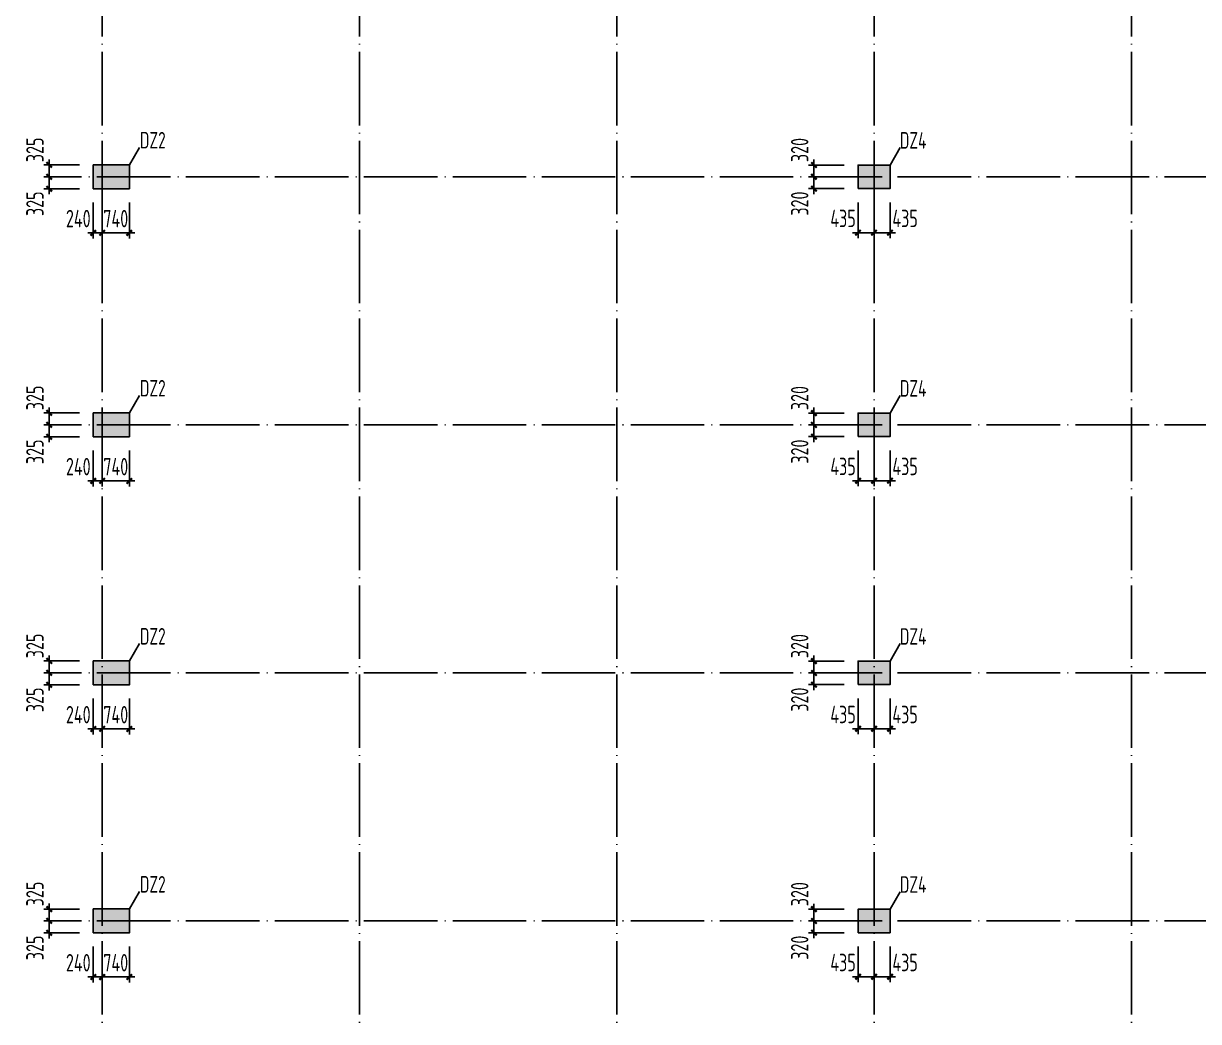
# Model space of a CAD drawing. Extents: x 2072855 to 2883818, y 17306032 to 17674225.
# Drawn here: x 2265870 to 2297835, y 17536817 to 17563977 of the extents above; entities that cross this region are included whole.
import ezdxf
from ezdxf.enums import TextEntityAlignment as Align

# ---------------------------------------------------------------- set-up
doc = ezdxf.new("R2010")
doc.units = 0
doc.header["$LTSCALE"] = 1000
doc.header["$MEASUREMENT"] = 0
doc.linetypes.add('DOTE', pattern=[2.42, 2, -0.2, 0.02, -0.2])
doc.layers.get('Defpoints').update_dxf_attribs({"color": 250})
for name, color, linetype in [('COLU', 253, 'Continuous'), ('COLU_DIM', 3, 'Continuous'), ('COLU_HATCH', 251, 'Continuous'), ('DOTE', 1, 'DOTE'), ('STAIR', 4, 'Continuous')]:
    doc.layers.add(name, color=color, linetype=linetype)
doc.styles.add('TSSD_Dimension', font='Tssdeng.shx', dxfattribs={"width": 0.7, "bigfont": 'hztxt.shx'})
doc.styles.add('TSSD_REIN', font='tssdeng.shx', dxfattribs={"width": 0.7, "bigfont": 'tssdchn.shx'})
doc.dimstyles.new('TSSD_150_150', dxfattribs={"dimtxt": 475, "dimasz": 150, "dimexe": 150, "dimexo": 375, "dimgap": 150, "dimtad": 1, "dimdec": 0, "dimzin": 0, "dimdsep": 46, "dimtxsty": 'TSSD_Dimension', "dimblk": 'ARCHTICK', "dimcen": 0, "dimdle": 150, "dimclrt": 7, "dimadec": 0, "dimazin": 0, "dimtfac": 1, "dimtdec": 0, "dimtix": 1, "dimtmove": 2, "dimatfit": 3, "dimfxl": 0, "dimtolj": 1, "dimtzin": 0, "dimarcsym": 0})

# ---------------------------------------------------------------- blocks, each defined once
blk = doc.blocks.new('_ArchTick')
at = {"color": 0, "linetype": 'ByBlock', "const_width": 0.4}
blk.add_lwpolyline([(-0.5, -0.5), (0.5, 0.5)], dxfattribs=at)
blk = doc.blocks.new('*D345')
at = {"layer": 'COLU_DIM', "color": 0, "lineweight": -2}
for p, q in [((2268009, 17559104), (2268009, 17558129)), ((2268749, 17559104), (2268749, 17558129)), ((2268009, 17558279), (2267859, 17558279)), ((2268749, 17558279), (2268009, 17558279)), ((2268749, 17558279), (2268899, 17558279))]:
    blk.add_line(p, q, dxfattribs=at)
at = {"layer": 'Defpoints', "color": 0}
for p in [(2268009, 17559479), (2268749, 17559479), (2268009, 17558279)]:
    blk.add_point(p, dxfattribs=at)
at = {"layer": 'COLU_DIM', "color": 0, "lineweight": -2, "xscale": 150, "yscale": 150, "zscale": 150}
blk.add_blockref('_ArchTick', (2268009, 17558279), dxfattribs=at)
at = {"layer": 'COLU_DIM', "color": 0, "lineweight": -2, "xscale": 150, "yscale": 150, "zscale": 150, "rotation": 180}
blk.add_blockref('_ArchTick', (2268749, 17558279), dxfattribs=at)
at = {"layer": 'COLU_DIM', "color": 7, "insert": (2268379, 17558667), "char_height": 475, "attachment_point": 5, "style": 'TSSD_Dimension'}
blk.add_mtext('\\A1;740', dxfattribs=at)
blk = doc.blocks.new('*D346')
at = {"layer": 'COLU_DIM', "color": 0, "lineweight": -2}
for p, q in [((2267769, 17559104), (2267769, 17558129)), ((2268009, 17559104), (2268009, 17558129)), ((2267769, 17558279), (2267619, 17558279)), ((2268009, 17558279), (2267769, 17558279)), ((2268009, 17558279), (2268159, 17558279))]:
    blk.add_line(p, q, dxfattribs=at)
at = {"layer": 'Defpoints', "color": 0}
for p in [(2267769, 17559479), (2268009, 17559479), (2267769, 17558279)]:
    blk.add_point(p, dxfattribs=at)
at = {"layer": 'COLU_DIM', "color": 0, "lineweight": -2, "xscale": 150, "yscale": 150, "zscale": 150}
blk.add_blockref('_ArchTick', (2267769, 17558279), dxfattribs=at)
at = {"layer": 'COLU_DIM', "color": 0, "lineweight": -2, "xscale": 150, "yscale": 150, "zscale": 150, "rotation": 180}
blk.add_blockref('_ArchTick', (2268009, 17558279), dxfattribs=at)
at = {"layer": 'COLU_DIM', "color": 7, "insert": (2267360, 17558667), "char_height": 475, "attachment_point": 5, "style": 'TSSD_Dimension'}
blk.add_mtext('\\A1;240', dxfattribs=at)
blk = doc.blocks.new('*D347')
at = {"layer": 'COLU_DIM', "color": 0, "lineweight": -2}
for p, q in [((2266569, 17559329), (2266569, 17559954)), ((2267394, 17559804), (2266419, 17559804)), ((2267394, 17559479), (2266419, 17559479))]:
    blk.add_line(p, q, dxfattribs=at)
at = {"layer": 'Defpoints', "color": 0}
for p in [(2266569, 17559804), (2267769, 17559804), (2267769, 17559479)]:
    blk.add_point(p, dxfattribs=at)
at = {"layer": 'COLU_DIM', "color": 0, "lineweight": -2, "xscale": 150, "yscale": 150, "zscale": 150}
for p, rotation in [((2266569, 17559804), 90), ((2266569, 17559479), 270)]:
    blk.add_blockref('_ArchTick', p, dxfattribs=dict(at, rotation=rotation))
at = {"layer": 'COLU_DIM', "color": 7, "insert": (2266181, 17559071), "char_height": 475, "attachment_point": 5, "rotation": 90, "style": 'TSSD_Dimension'}
blk.add_mtext('\\A1;325', dxfattribs=at)
blk = doc.blocks.new('*D348')
at = {"layer": 'COLU_DIM', "color": 0, "lineweight": -2}
for p, q in [((2266569, 17559654), (2266569, 17560279)), ((2267394, 17560129), (2266419, 17560129)), ((2267394, 17559804), (2266419, 17559804))]:
    blk.add_line(p, q, dxfattribs=at)
at = {"layer": 'Defpoints', "color": 0}
for p in [(2266569, 17560129), (2267769, 17560129), (2267769, 17559804)]:
    blk.add_point(p, dxfattribs=at)
at = {"layer": 'COLU_DIM', "color": 0, "lineweight": -2, "xscale": 150, "yscale": 150, "zscale": 150}
for p, rotation in [((2266569, 17560129), 90), ((2266569, 17559804), 270)]:
    blk.add_blockref('_ArchTick', p, dxfattribs=dict(at, rotation=rotation))
at = {"layer": 'COLU_DIM', "color": 7, "insert": (2266181, 17560538), "char_height": 475, "attachment_point": 5, "rotation": 90, "style": 'TSSD_Dimension'}
blk.add_mtext('\\A1;325', dxfattribs=at)
blk = doc.blocks.new('*D349')
at = {"layer": 'COLU_DIM', "color": 0, "lineweight": -2}
for p, q in [((2289009, 17559109), (2289009, 17558134)), ((2289444, 17559109), (2289444, 17558134)), ((2289594, 17558284), (2288859, 17558284))]:
    blk.add_line(p, q, dxfattribs=at)
at = {"layer": 'Defpoints', "color": 0}
for p in [(2289009, 17559484), (2289444, 17559484), (2289009, 17558284)]:
    blk.add_point(p, dxfattribs=at)
at = {"layer": 'COLU_DIM', "color": 0, "lineweight": -2, "xscale": 150, "yscale": 150, "zscale": 150, "rotation": 180}
blk.add_blockref('_ArchTick', (2289009, 17558284), dxfattribs=at)
at = {"layer": 'COLU_DIM', "color": 0, "lineweight": -2, "xscale": 150, "yscale": 150, "zscale": 150}
blk.add_blockref('_ArchTick', (2289444, 17558284), dxfattribs=at)
at = {"layer": 'COLU_DIM', "color": 7, "insert": (2289853, 17558672), "char_height": 475, "attachment_point": 5, "style": 'TSSD_Dimension'}
blk.add_mtext('\\A1;435', dxfattribs=at)
blk = doc.blocks.new('*D350')
at = {"layer": 'COLU_DIM', "color": 0, "lineweight": -2}
for p, q in [((2288574, 17559109), (2288574, 17558134)), ((2289009, 17559109), (2289009, 17558134)), ((2289159, 17558284), (2288424, 17558284))]:
    blk.add_line(p, q, dxfattribs=at)
at = {"layer": 'Defpoints', "color": 0}
for p in [(2288574, 17559484), (2289009, 17559484), (2288574, 17558284)]:
    blk.add_point(p, dxfattribs=at)
at = {"layer": 'COLU_DIM', "color": 0, "lineweight": -2, "xscale": 150, "yscale": 150, "zscale": 150, "rotation": 180}
blk.add_blockref('_ArchTick', (2288574, 17558284), dxfattribs=at)
at = {"layer": 'COLU_DIM', "color": 0, "lineweight": -2, "xscale": 150, "yscale": 150, "zscale": 150}
blk.add_blockref('_ArchTick', (2289009, 17558284), dxfattribs=at)
at = {"layer": 'COLU_DIM', "color": 7, "insert": (2288165, 17558672), "char_height": 475, "attachment_point": 5, "style": 'TSSD_Dimension'}
blk.add_mtext('\\A1;435', dxfattribs=at)
blk = doc.blocks.new('*D351')
at = {"layer": 'COLU_DIM', "color": 0, "lineweight": -2}
for p, q in [((2287374, 17559334), (2287374, 17559954)), ((2288199, 17559804), (2287224, 17559804)), ((2288199, 17559484), (2287224, 17559484))]:
    blk.add_line(p, q, dxfattribs=at)
at = {"layer": 'Defpoints', "color": 0}
for p in [(2287374, 17559804), (2288574, 17559804), (2288574, 17559484)]:
    blk.add_point(p, dxfattribs=at)
at = {"layer": 'COLU_DIM', "color": 0, "lineweight": -2, "xscale": 150, "yscale": 150, "zscale": 150}
for p, rotation in [((2287374, 17559804), 90), ((2287374, 17559484), 270)]:
    blk.add_blockref('_ArchTick', p, dxfattribs=dict(at, rotation=rotation))
at = {"layer": 'COLU_DIM', "color": 7, "insert": (2286986, 17559076), "char_height": 475, "attachment_point": 5, "rotation": 90, "style": 'TSSD_Dimension'}
blk.add_mtext('\\A1;320', dxfattribs=at)
blk = doc.blocks.new('*D352')
at = {"layer": 'COLU_DIM', "color": 0, "lineweight": -2}
for p, q in [((2287374, 17559654), (2287374, 17560274)), ((2288199, 17560124), (2287224, 17560124)), ((2288199, 17559804), (2287224, 17559804))]:
    blk.add_line(p, q, dxfattribs=at)
at = {"layer": 'Defpoints', "color": 0}
for p in [(2287374, 17560124), (2288574, 17560124), (2288574, 17559804)]:
    blk.add_point(p, dxfattribs=at)
at = {"layer": 'COLU_DIM', "color": 0, "lineweight": -2, "xscale": 150, "yscale": 150, "zscale": 150}
for p, rotation in [((2287374, 17560124), 90), ((2287374, 17559804), 270)]:
    blk.add_blockref('_ArchTick', p, dxfattribs=dict(at, rotation=rotation))
at = {"layer": 'COLU_DIM', "color": 7, "insert": (2286986, 17560533), "char_height": 475, "attachment_point": 5, "rotation": 90, "style": 'TSSD_Dimension'}
blk.add_mtext('\\A1;320', dxfattribs=at)
blk = doc.blocks.new('*D357')
at = {"layer": 'COLU_DIM', "color": 0, "lineweight": -2}
for p, q in [((2268009, 17552354), (2268009, 17551379)), ((2268749, 17552354), (2268749, 17551379)), ((2268009, 17551529), (2267859, 17551529)), ((2268749, 17551529), (2268009, 17551529)), ((2268749, 17551529), (2268899, 17551529))]:
    blk.add_line(p, q, dxfattribs=at)
at = {"layer": 'Defpoints', "color": 0}
for p in [(2268009, 17552729), (2268749, 17552729), (2268009, 17551529)]:
    blk.add_point(p, dxfattribs=at)
at = {"layer": 'COLU_DIM', "color": 0, "lineweight": -2, "xscale": 150, "yscale": 150, "zscale": 150}
blk.add_blockref('_ArchTick', (2268009, 17551529), dxfattribs=at)
at = {"layer": 'COLU_DIM', "color": 0, "lineweight": -2, "xscale": 150, "yscale": 150, "zscale": 150, "rotation": 180}
blk.add_blockref('_ArchTick', (2268749, 17551529), dxfattribs=at)
at = {"layer": 'COLU_DIM', "color": 7, "insert": (2268379, 17551917), "char_height": 475, "attachment_point": 5, "style": 'TSSD_Dimension'}
blk.add_mtext('\\A1;740', dxfattribs=at)
blk = doc.blocks.new('*D358')
at = {"layer": 'COLU_DIM', "color": 0, "lineweight": -2}
for p, q in [((2267769, 17552354), (2267769, 17551379)), ((2268009, 17552354), (2268009, 17551379)), ((2267769, 17551529), (2267619, 17551529)), ((2268009, 17551529), (2267769, 17551529)), ((2268009, 17551529), (2268159, 17551529))]:
    blk.add_line(p, q, dxfattribs=at)
at = {"layer": 'Defpoints', "color": 0}
for p in [(2267769, 17552729), (2268009, 17552729), (2267769, 17551529)]:
    blk.add_point(p, dxfattribs=at)
at = {"layer": 'COLU_DIM', "color": 0, "lineweight": -2, "xscale": 150, "yscale": 150, "zscale": 150}
blk.add_blockref('_ArchTick', (2267769, 17551529), dxfattribs=at)
at = {"layer": 'COLU_DIM', "color": 0, "lineweight": -2, "xscale": 150, "yscale": 150, "zscale": 150, "rotation": 180}
blk.add_blockref('_ArchTick', (2268009, 17551529), dxfattribs=at)
at = {"layer": 'COLU_DIM', "color": 7, "insert": (2267360, 17551917), "char_height": 475, "attachment_point": 5, "style": 'TSSD_Dimension'}
blk.add_mtext('\\A1;240', dxfattribs=at)
blk = doc.blocks.new('*D359')
at = {"layer": 'COLU_DIM', "color": 0, "lineweight": -2}
for p, q in [((2266569, 17552579), (2266569, 17553204)), ((2267394, 17553054), (2266419, 17553054)), ((2267394, 17552729), (2266419, 17552729))]:
    blk.add_line(p, q, dxfattribs=at)
at = {"layer": 'Defpoints', "color": 0}
for p in [(2266569, 17553054), (2267769, 17553054), (2267769, 17552729)]:
    blk.add_point(p, dxfattribs=at)
at = {"layer": 'COLU_DIM', "color": 0, "lineweight": -2, "xscale": 150, "yscale": 150, "zscale": 150}
for p, rotation in [((2266569, 17553054), 90), ((2266569, 17552729), 270)]:
    blk.add_blockref('_ArchTick', p, dxfattribs=dict(at, rotation=rotation))
at = {"layer": 'COLU_DIM', "color": 7, "insert": (2266181, 17552321), "char_height": 475, "attachment_point": 5, "rotation": 90, "style": 'TSSD_Dimension'}
blk.add_mtext('\\A1;325', dxfattribs=at)
blk = doc.blocks.new('*D360')
at = {"layer": 'COLU_DIM', "color": 0, "lineweight": -2}
for p, q in [((2266569, 17552904), (2266569, 17553529)), ((2267394, 17553379), (2266419, 17553379)), ((2267394, 17553054), (2266419, 17553054))]:
    blk.add_line(p, q, dxfattribs=at)
at = {"layer": 'Defpoints', "color": 0}
for p in [(2266569, 17553379), (2267769, 17553379), (2267769, 17553054)]:
    blk.add_point(p, dxfattribs=at)
at = {"layer": 'COLU_DIM', "color": 0, "lineweight": -2, "xscale": 150, "yscale": 150, "zscale": 150}
for p, rotation in [((2266569, 17553379), 90), ((2266569, 17553054), 270)]:
    blk.add_blockref('_ArchTick', p, dxfattribs=dict(at, rotation=rotation))
at = {"layer": 'COLU_DIM', "color": 7, "insert": (2266181, 17553788), "char_height": 475, "attachment_point": 5, "rotation": 90, "style": 'TSSD_Dimension'}
blk.add_mtext('\\A1;325', dxfattribs=at)
blk = doc.blocks.new('*D361')
at = {"layer": 'COLU_DIM', "color": 0, "lineweight": -2}
for p, q in [((2289009, 17552359), (2289009, 17551384)), ((2289444, 17552359), (2289444, 17551384)), ((2289594, 17551534), (2288859, 17551534))]:
    blk.add_line(p, q, dxfattribs=at)
at = {"layer": 'Defpoints', "color": 0}
for p in [(2289009, 17552734), (2289444, 17552734), (2289009, 17551534)]:
    blk.add_point(p, dxfattribs=at)
at = {"layer": 'COLU_DIM', "color": 0, "lineweight": -2, "xscale": 150, "yscale": 150, "zscale": 150, "rotation": 180}
blk.add_blockref('_ArchTick', (2289009, 17551534), dxfattribs=at)
at = {"layer": 'COLU_DIM', "color": 0, "lineweight": -2, "xscale": 150, "yscale": 150, "zscale": 150}
blk.add_blockref('_ArchTick', (2289444, 17551534), dxfattribs=at)
at = {"layer": 'COLU_DIM', "color": 7, "insert": (2289853, 17551922), "char_height": 475, "attachment_point": 5, "style": 'TSSD_Dimension'}
blk.add_mtext('\\A1;435', dxfattribs=at)
blk = doc.blocks.new('*D362')
at = {"layer": 'COLU_DIM', "color": 0, "lineweight": -2}
for p, q in [((2288574, 17552359), (2288574, 17551384)), ((2289009, 17552359), (2289009, 17551384)), ((2289159, 17551534), (2288424, 17551534))]:
    blk.add_line(p, q, dxfattribs=at)
at = {"layer": 'Defpoints', "color": 0}
for p in [(2288574, 17552734), (2289009, 17552734), (2288574, 17551534)]:
    blk.add_point(p, dxfattribs=at)
at = {"layer": 'COLU_DIM', "color": 0, "lineweight": -2, "xscale": 150, "yscale": 150, "zscale": 150, "rotation": 180}
blk.add_blockref('_ArchTick', (2288574, 17551534), dxfattribs=at)
at = {"layer": 'COLU_DIM', "color": 0, "lineweight": -2, "xscale": 150, "yscale": 150, "zscale": 150}
blk.add_blockref('_ArchTick', (2289009, 17551534), dxfattribs=at)
at = {"layer": 'COLU_DIM', "color": 7, "insert": (2288165, 17551922), "char_height": 475, "attachment_point": 5, "style": 'TSSD_Dimension'}
blk.add_mtext('\\A1;435', dxfattribs=at)
blk = doc.blocks.new('*D363')
at = {"layer": 'COLU_DIM', "color": 0, "lineweight": -2}
for p, q in [((2287374, 17552584), (2287374, 17553204)), ((2288199, 17553054), (2287224, 17553054)), ((2288199, 17552734), (2287224, 17552734))]:
    blk.add_line(p, q, dxfattribs=at)
at = {"layer": 'Defpoints', "color": 0}
for p in [(2287374, 17553054), (2288574, 17553054), (2288574, 17552734)]:
    blk.add_point(p, dxfattribs=at)
at = {"layer": 'COLU_DIM', "color": 0, "lineweight": -2, "xscale": 150, "yscale": 150, "zscale": 150}
for p, rotation in [((2287374, 17553054), 90), ((2287374, 17552734), 270)]:
    blk.add_blockref('_ArchTick', p, dxfattribs=dict(at, rotation=rotation))
at = {"layer": 'COLU_DIM', "color": 7, "insert": (2286986, 17552326), "char_height": 475, "attachment_point": 5, "rotation": 90, "style": 'TSSD_Dimension'}
blk.add_mtext('\\A1;320', dxfattribs=at)
blk = doc.blocks.new('*D364')
at = {"layer": 'COLU_DIM', "color": 0, "lineweight": -2}
for p, q in [((2287374, 17552904), (2287374, 17553524)), ((2288199, 17553374), (2287224, 17553374)), ((2288199, 17553054), (2287224, 17553054))]:
    blk.add_line(p, q, dxfattribs=at)
at = {"layer": 'Defpoints', "color": 0}
for p in [(2287374, 17553374), (2288574, 17553374), (2288574, 17553054)]:
    blk.add_point(p, dxfattribs=at)
at = {"layer": 'COLU_DIM', "color": 0, "lineweight": -2, "xscale": 150, "yscale": 150, "zscale": 150}
for p, rotation in [((2287374, 17553374), 90), ((2287374, 17553054), 270)]:
    blk.add_blockref('_ArchTick', p, dxfattribs=dict(at, rotation=rotation))
at = {"layer": 'COLU_DIM', "color": 7, "insert": (2286986, 17553783), "char_height": 475, "attachment_point": 5, "rotation": 90, "style": 'TSSD_Dimension'}
blk.add_mtext('\\A1;320', dxfattribs=at)
blk = doc.blocks.new('*D369')
at = {"layer": 'COLU_DIM', "color": 0, "lineweight": -2}
for p, q in [((2268009, 17545604), (2268009, 17544629)), ((2268749, 17545604), (2268749, 17544629)), ((2268009, 17544779), (2267859, 17544779)), ((2268749, 17544779), (2268009, 17544779)), ((2268749, 17544779), (2268899, 17544779))]:
    blk.add_line(p, q, dxfattribs=at)
at = {"layer": 'Defpoints', "color": 0}
for p in [(2268009, 17545979), (2268749, 17545979), (2268009, 17544779)]:
    blk.add_point(p, dxfattribs=at)
at = {"layer": 'COLU_DIM', "color": 0, "lineweight": -2, "xscale": 150, "yscale": 150, "zscale": 150}
blk.add_blockref('_ArchTick', (2268009, 17544779), dxfattribs=at)
at = {"layer": 'COLU_DIM', "color": 0, "lineweight": -2, "xscale": 150, "yscale": 150, "zscale": 150, "rotation": 180}
blk.add_blockref('_ArchTick', (2268749, 17544779), dxfattribs=at)
at = {"layer": 'COLU_DIM', "color": 7, "insert": (2268379, 17545167), "char_height": 475, "attachment_point": 5, "style": 'TSSD_Dimension'}
blk.add_mtext('\\A1;740', dxfattribs=at)
blk = doc.blocks.new('*D370')
at = {"layer": 'COLU_DIM', "color": 0, "lineweight": -2}
for p, q in [((2267769, 17545604), (2267769, 17544629)), ((2268009, 17545604), (2268009, 17544629)), ((2267769, 17544779), (2267619, 17544779)), ((2268009, 17544779), (2267769, 17544779)), ((2268009, 17544779), (2268159, 17544779))]:
    blk.add_line(p, q, dxfattribs=at)
at = {"layer": 'Defpoints', "color": 0}
for p in [(2267769, 17545979), (2268009, 17545979), (2267769, 17544779)]:
    blk.add_point(p, dxfattribs=at)
at = {"layer": 'COLU_DIM', "color": 0, "lineweight": -2, "xscale": 150, "yscale": 150, "zscale": 150}
blk.add_blockref('_ArchTick', (2267769, 17544779), dxfattribs=at)
at = {"layer": 'COLU_DIM', "color": 0, "lineweight": -2, "xscale": 150, "yscale": 150, "zscale": 150, "rotation": 180}
blk.add_blockref('_ArchTick', (2268009, 17544779), dxfattribs=at)
at = {"layer": 'COLU_DIM', "color": 7, "insert": (2267360, 17545167), "char_height": 475, "attachment_point": 5, "style": 'TSSD_Dimension'}
blk.add_mtext('\\A1;240', dxfattribs=at)
blk = doc.blocks.new('*D371')
at = {"layer": 'COLU_DIM', "color": 0, "lineweight": -2}
for p, q in [((2266569, 17545829), (2266569, 17546454)), ((2267394, 17546304), (2266419, 17546304)), ((2267394, 17545979), (2266419, 17545979))]:
    blk.add_line(p, q, dxfattribs=at)
at = {"layer": 'Defpoints', "color": 0}
for p in [(2266569, 17546304), (2267769, 17546304), (2267769, 17545979)]:
    blk.add_point(p, dxfattribs=at)
at = {"layer": 'COLU_DIM', "color": 0, "lineweight": -2, "xscale": 150, "yscale": 150, "zscale": 150}
for p, rotation in [((2266569, 17546304), 90), ((2266569, 17545979), 270)]:
    blk.add_blockref('_ArchTick', p, dxfattribs=dict(at, rotation=rotation))
at = {"layer": 'COLU_DIM', "color": 7, "insert": (2266181, 17545571), "char_height": 475, "attachment_point": 5, "rotation": 90, "style": 'TSSD_Dimension'}
blk.add_mtext('\\A1;325', dxfattribs=at)
blk = doc.blocks.new('*D372')
at = {"layer": 'COLU_DIM', "color": 0, "lineweight": -2}
for p, q in [((2266569, 17546154), (2266569, 17546779)), ((2267394, 17546629), (2266419, 17546629)), ((2267394, 17546304), (2266419, 17546304))]:
    blk.add_line(p, q, dxfattribs=at)
at = {"layer": 'Defpoints', "color": 0}
for p in [(2266569, 17546629), (2267769, 17546629), (2267769, 17546304)]:
    blk.add_point(p, dxfattribs=at)
at = {"layer": 'COLU_DIM', "color": 0, "lineweight": -2, "xscale": 150, "yscale": 150, "zscale": 150}
for p, rotation in [((2266569, 17546629), 90), ((2266569, 17546304), 270)]:
    blk.add_blockref('_ArchTick', p, dxfattribs=dict(at, rotation=rotation))
at = {"layer": 'COLU_DIM', "color": 7, "insert": (2266181, 17547038), "char_height": 475, "attachment_point": 5, "rotation": 90, "style": 'TSSD_Dimension'}
blk.add_mtext('\\A1;325', dxfattribs=at)
blk = doc.blocks.new('*D373')
at = {"layer": 'COLU_DIM', "color": 0, "lineweight": -2}
for p, q in [((2289009, 17545609), (2289009, 17544634)), ((2289444, 17545609), (2289444, 17544634)), ((2289594, 17544784), (2288859, 17544784))]:
    blk.add_line(p, q, dxfattribs=at)
at = {"layer": 'Defpoints', "color": 0}
for p in [(2289009, 17545984), (2289444, 17545984), (2289009, 17544784)]:
    blk.add_point(p, dxfattribs=at)
at = {"layer": 'COLU_DIM', "color": 0, "lineweight": -2, "xscale": 150, "yscale": 150, "zscale": 150, "rotation": 180}
blk.add_blockref('_ArchTick', (2289009, 17544784), dxfattribs=at)
at = {"layer": 'COLU_DIM', "color": 0, "lineweight": -2, "xscale": 150, "yscale": 150, "zscale": 150}
blk.add_blockref('_ArchTick', (2289444, 17544784), dxfattribs=at)
at = {"layer": 'COLU_DIM', "color": 7, "insert": (2289853, 17545172), "char_height": 475, "attachment_point": 5, "style": 'TSSD_Dimension'}
blk.add_mtext('\\A1;435', dxfattribs=at)
blk = doc.blocks.new('*D374')
at = {"layer": 'COLU_DIM', "color": 0, "lineweight": -2}
for p, q in [((2288574, 17545609), (2288574, 17544634)), ((2289009, 17545609), (2289009, 17544634)), ((2289159, 17544784), (2288424, 17544784))]:
    blk.add_line(p, q, dxfattribs=at)
at = {"layer": 'Defpoints', "color": 0}
for p in [(2288574, 17545984), (2289009, 17545984), (2288574, 17544784)]:
    blk.add_point(p, dxfattribs=at)
at = {"layer": 'COLU_DIM', "color": 0, "lineweight": -2, "xscale": 150, "yscale": 150, "zscale": 150, "rotation": 180}
blk.add_blockref('_ArchTick', (2288574, 17544784), dxfattribs=at)
at = {"layer": 'COLU_DIM', "color": 0, "lineweight": -2, "xscale": 150, "yscale": 150, "zscale": 150}
blk.add_blockref('_ArchTick', (2289009, 17544784), dxfattribs=at)
at = {"layer": 'COLU_DIM', "color": 7, "insert": (2288165, 17545172), "char_height": 475, "attachment_point": 5, "style": 'TSSD_Dimension'}
blk.add_mtext('\\A1;435', dxfattribs=at)
blk = doc.blocks.new('*D375')
at = {"layer": 'COLU_DIM', "color": 0, "lineweight": -2}
for p, q in [((2287374, 17545834), (2287374, 17546454)), ((2288199, 17546304), (2287224, 17546304)), ((2288199, 17545984), (2287224, 17545984))]:
    blk.add_line(p, q, dxfattribs=at)
at = {"layer": 'Defpoints', "color": 0}
for p in [(2287374, 17546304), (2288574, 17546304), (2288574, 17545984)]:
    blk.add_point(p, dxfattribs=at)
at = {"layer": 'COLU_DIM', "color": 0, "lineweight": -2, "xscale": 150, "yscale": 150, "zscale": 150}
for p, rotation in [((2287374, 17546304), 90), ((2287374, 17545984), 270)]:
    blk.add_blockref('_ArchTick', p, dxfattribs=dict(at, rotation=rotation))
at = {"layer": 'COLU_DIM', "color": 7, "insert": (2286986, 17545576), "char_height": 475, "attachment_point": 5, "rotation": 90, "style": 'TSSD_Dimension'}
blk.add_mtext('\\A1;320', dxfattribs=at)
blk = doc.blocks.new('*D376')
at = {"layer": 'COLU_DIM', "color": 0, "lineweight": -2}
for p, q in [((2287374, 17546154), (2287374, 17546774)), ((2288199, 17546624), (2287224, 17546624)), ((2288199, 17546304), (2287224, 17546304))]:
    blk.add_line(p, q, dxfattribs=at)
at = {"layer": 'Defpoints', "color": 0}
for p in [(2287374, 17546624), (2288574, 17546624), (2288574, 17546304)]:
    blk.add_point(p, dxfattribs=at)
at = {"layer": 'COLU_DIM', "color": 0, "lineweight": -2, "xscale": 150, "yscale": 150, "zscale": 150}
for p, rotation in [((2287374, 17546624), 90), ((2287374, 17546304), 270)]:
    blk.add_blockref('_ArchTick', p, dxfattribs=dict(at, rotation=rotation))
at = {"layer": 'COLU_DIM', "color": 7, "insert": (2286986, 17547033), "char_height": 475, "attachment_point": 5, "rotation": 90, "style": 'TSSD_Dimension'}
blk.add_mtext('\\A1;320', dxfattribs=at)
blk = doc.blocks.new('*D381')
at = {"layer": 'COLU_DIM', "color": 0, "lineweight": -2}
for p, q in [((2268009, 17538854), (2268009, 17537879)), ((2268749, 17538854), (2268749, 17537879)), ((2268009, 17538029), (2267859, 17538029)), ((2268749, 17538029), (2268009, 17538029)), ((2268749, 17538029), (2268899, 17538029))]:
    blk.add_line(p, q, dxfattribs=at)
at = {"layer": 'Defpoints', "color": 0}
for p in [(2268009, 17539229), (2268749, 17539229), (2268009, 17538029)]:
    blk.add_point(p, dxfattribs=at)
at = {"layer": 'COLU_DIM', "color": 0, "lineweight": -2, "xscale": 150, "yscale": 150, "zscale": 150}
blk.add_blockref('_ArchTick', (2268009, 17538029), dxfattribs=at)
at = {"layer": 'COLU_DIM', "color": 0, "lineweight": -2, "xscale": 150, "yscale": 150, "zscale": 150, "rotation": 180}
blk.add_blockref('_ArchTick', (2268749, 17538029), dxfattribs=at)
at = {"layer": 'COLU_DIM', "color": 7, "insert": (2268379, 17538417), "char_height": 475, "attachment_point": 5, "style": 'TSSD_Dimension'}
blk.add_mtext('\\A1;740', dxfattribs=at)
blk = doc.blocks.new('*D382')
at = {"layer": 'COLU_DIM', "color": 0, "lineweight": -2}
for p, q in [((2267769, 17538854), (2267769, 17537879)), ((2268009, 17538854), (2268009, 17537879)), ((2267769, 17538029), (2267619, 17538029)), ((2268009, 17538029), (2267769, 17538029)), ((2268009, 17538029), (2268159, 17538029))]:
    blk.add_line(p, q, dxfattribs=at)
at = {"layer": 'Defpoints', "color": 0}
for p in [(2267769, 17539229), (2268009, 17539229), (2267769, 17538029)]:
    blk.add_point(p, dxfattribs=at)
at = {"layer": 'COLU_DIM', "color": 0, "lineweight": -2, "xscale": 150, "yscale": 150, "zscale": 150}
blk.add_blockref('_ArchTick', (2267769, 17538029), dxfattribs=at)
at = {"layer": 'COLU_DIM', "color": 0, "lineweight": -2, "xscale": 150, "yscale": 150, "zscale": 150, "rotation": 180}
blk.add_blockref('_ArchTick', (2268009, 17538029), dxfattribs=at)
at = {"layer": 'COLU_DIM', "color": 7, "insert": (2267360, 17538417), "char_height": 475, "attachment_point": 5, "style": 'TSSD_Dimension'}
blk.add_mtext('\\A1;240', dxfattribs=at)
blk = doc.blocks.new('*D383')
at = {"layer": 'COLU_DIM', "color": 0, "lineweight": -2}
for p, q in [((2266569, 17539079), (2266569, 17539704)), ((2267394, 17539554), (2266419, 17539554)), ((2267394, 17539229), (2266419, 17539229))]:
    blk.add_line(p, q, dxfattribs=at)
at = {"layer": 'Defpoints', "color": 0}
for p in [(2266569, 17539554), (2267769, 17539554), (2267769, 17539229)]:
    blk.add_point(p, dxfattribs=at)
at = {"layer": 'COLU_DIM', "color": 0, "lineweight": -2, "xscale": 150, "yscale": 150, "zscale": 150}
for p, rotation in [((2266569, 17539554), 90), ((2266569, 17539229), 270)]:
    blk.add_blockref('_ArchTick', p, dxfattribs=dict(at, rotation=rotation))
at = {"layer": 'COLU_DIM', "color": 7, "insert": (2266181, 17538821), "char_height": 475, "attachment_point": 5, "rotation": 90, "style": 'TSSD_Dimension'}
blk.add_mtext('\\A1;325', dxfattribs=at)
blk = doc.blocks.new('*D384')
at = {"layer": 'COLU_DIM', "color": 0, "lineweight": -2}
for p, q in [((2266569, 17539404), (2266569, 17540029)), ((2267394, 17539879), (2266419, 17539879)), ((2267394, 17539554), (2266419, 17539554))]:
    blk.add_line(p, q, dxfattribs=at)
at = {"layer": 'Defpoints', "color": 0}
for p in [(2266569, 17539879), (2267769, 17539879), (2267769, 17539554)]:
    blk.add_point(p, dxfattribs=at)
at = {"layer": 'COLU_DIM', "color": 0, "lineweight": -2, "xscale": 150, "yscale": 150, "zscale": 150}
for p, rotation in [((2266569, 17539879), 90), ((2266569, 17539554), 270)]:
    blk.add_blockref('_ArchTick', p, dxfattribs=dict(at, rotation=rotation))
at = {"layer": 'COLU_DIM', "color": 7, "insert": (2266181, 17540288), "char_height": 475, "attachment_point": 5, "rotation": 90, "style": 'TSSD_Dimension'}
blk.add_mtext('\\A1;325', dxfattribs=at)
blk = doc.blocks.new('*D385')
at = {"layer": 'COLU_DIM', "color": 0, "lineweight": -2}
for p, q in [((2289009, 17538859), (2289009, 17537884)), ((2289444, 17538859), (2289444, 17537884)), ((2289594, 17538034), (2288859, 17538034))]:
    blk.add_line(p, q, dxfattribs=at)
at = {"layer": 'Defpoints', "color": 0}
for p in [(2289009, 17539234), (2289444, 17539234), (2289009, 17538034)]:
    blk.add_point(p, dxfattribs=at)
at = {"layer": 'COLU_DIM', "color": 0, "lineweight": -2, "xscale": 150, "yscale": 150, "zscale": 150, "rotation": 180}
blk.add_blockref('_ArchTick', (2289009, 17538034), dxfattribs=at)
at = {"layer": 'COLU_DIM', "color": 0, "lineweight": -2, "xscale": 150, "yscale": 150, "zscale": 150}
blk.add_blockref('_ArchTick', (2289444, 17538034), dxfattribs=at)
at = {"layer": 'COLU_DIM', "color": 7, "insert": (2289853, 17538422), "char_height": 475, "attachment_point": 5, "style": 'TSSD_Dimension'}
blk.add_mtext('\\A1;435', dxfattribs=at)
blk = doc.blocks.new('*D386')
at = {"layer": 'COLU_DIM', "color": 0, "lineweight": -2}
for p, q in [((2288574, 17538859), (2288574, 17537884)), ((2289009, 17538859), (2289009, 17537884)), ((2289159, 17538034), (2288424, 17538034))]:
    blk.add_line(p, q, dxfattribs=at)
at = {"layer": 'Defpoints', "color": 0}
for p in [(2288574, 17539234), (2289009, 17539234), (2288574, 17538034)]:
    blk.add_point(p, dxfattribs=at)
at = {"layer": 'COLU_DIM', "color": 0, "lineweight": -2, "xscale": 150, "yscale": 150, "zscale": 150, "rotation": 180}
blk.add_blockref('_ArchTick', (2288574, 17538034), dxfattribs=at)
at = {"layer": 'COLU_DIM', "color": 0, "lineweight": -2, "xscale": 150, "yscale": 150, "zscale": 150}
blk.add_blockref('_ArchTick', (2289009, 17538034), dxfattribs=at)
at = {"layer": 'COLU_DIM', "color": 7, "insert": (2288165, 17538422), "char_height": 475, "attachment_point": 5, "style": 'TSSD_Dimension'}
blk.add_mtext('\\A1;435', dxfattribs=at)
blk = doc.blocks.new('*D387')
at = {"layer": 'COLU_DIM', "color": 0, "lineweight": -2}
for p, q in [((2287374, 17539084), (2287374, 17539704)), ((2288199, 17539554), (2287224, 17539554)), ((2288199, 17539234), (2287224, 17539234))]:
    blk.add_line(p, q, dxfattribs=at)
at = {"layer": 'Defpoints', "color": 0}
for p in [(2287374, 17539554), (2288574, 17539554), (2288574, 17539234)]:
    blk.add_point(p, dxfattribs=at)
at = {"layer": 'COLU_DIM', "color": 0, "lineweight": -2, "xscale": 150, "yscale": 150, "zscale": 150}
for p, rotation in [((2287374, 17539554), 90), ((2287374, 17539234), 270)]:
    blk.add_blockref('_ArchTick', p, dxfattribs=dict(at, rotation=rotation))
at = {"layer": 'COLU_DIM', "color": 7, "insert": (2286986, 17538826), "char_height": 475, "attachment_point": 5, "rotation": 90, "style": 'TSSD_Dimension'}
blk.add_mtext('\\A1;320', dxfattribs=at)
blk = doc.blocks.new('*D388')
at = {"layer": 'COLU_DIM', "color": 0, "lineweight": -2}
for p, q in [((2287374, 17539404), (2287374, 17540024)), ((2288199, 17539874), (2287224, 17539874)), ((2288199, 17539554), (2287224, 17539554))]:
    blk.add_line(p, q, dxfattribs=at)
at = {"layer": 'Defpoints', "color": 0}
for p in [(2287374, 17539874), (2288574, 17539874), (2288574, 17539554)]:
    blk.add_point(p, dxfattribs=at)
at = {"layer": 'COLU_DIM', "color": 0, "lineweight": -2, "xscale": 150, "yscale": 150, "zscale": 150}
for p, rotation in [((2287374, 17539874), 90), ((2287374, 17539554), 270)]:
    blk.add_blockref('_ArchTick', p, dxfattribs=dict(at, rotation=rotation))
at = {"layer": 'COLU_DIM', "color": 7, "insert": (2286986, 17540283), "char_height": 475, "attachment_point": 5, "rotation": 90, "style": 'TSSD_Dimension'}
blk.add_mtext('\\A1;320', dxfattribs=at)

msp = doc.modelspace()

# ---------------------------------------------------------------- hatches: boundary and pattern name
at = {"layer": 'COLU_HATCH'}
for points in [[(2267768.9, 17559479.2), (2267768.9, 17560129.2), (2268748.9, 17560129.2), (2268748.9, 17559479.2)], [(2288573.9, 17559484.2), (2288573.9, 17560124.2), (2289443.9, 17560124.2), (2289443.9, 17559484.2)], [(2267768.9, 17552729.2), (2267768.9, 17553379.2), (2268748.9, 17553379.2), (2268748.9, 17552729.2)], [(2288573.9, 17552734.2), (2288573.9, 17553374.2), (2289443.9, 17553374.2), (2289443.9, 17552734.2)], [(2267768.9, 17545979.2), (2267768.9, 17546629.2), (2268748.9, 17546629.2), (2268748.9, 17545979.2)], [(2288573.9, 17545984.2), (2288573.9, 17546624.2), (2289443.9, 17546624.2), (2289443.9, 17545984.2)], [(2267768.9, 17539229.2), (2267768.9, 17539879.2), (2268748.9, 17539879.2), (2268748.9, 17539229.2)], [(2288573.9, 17539234.2), (2288573.9, 17539874.2), (2289443.9, 17539874.2), (2289443.9, 17539234.2)]]:
    msp.add_hatch(color=256, dxfattribs=at).paths.add_polyline_path(points)

# ---------------------------------------------------------------- linework, layer by layer
at = {"layer": 'COLU'}
for points in [[(2267768.9, 17559479.2), (2267768.9, 17560129.2), (2268748.9, 17560129.2), (2268748.9, 17559479.2)], [(2288573.9, 17559484.2), (2288573.9, 17560124.2), (2289443.9, 17560124.2), (2289443.9, 17559484.2)], [(2267768.9, 17552729.2), (2267768.9, 17553379.2), (2268748.9, 17553379.2), (2268748.9, 17552729.2)], [(2288573.9, 17552734.2), (2288573.9, 17553374.2), (2289443.9, 17553374.2), (2289443.9, 17552734.2)], [(2267768.9, 17545979.2), (2267768.9, 17546629.2), (2268748.9, 17546629.2), (2268748.9, 17545979.2)], [(2288573.9, 17545984.2), (2288573.9, 17546624.2), (2289443.9, 17546624.2), (2289443.9, 17545984.2)], [(2267768.9, 17539229.2), (2267768.9, 17539879.2), (2268748.9, 17539879.2), (2268748.9, 17539229.2)], [(2288573.9, 17539234.2), (2288573.9, 17539874.2), (2289443.9, 17539874.2), (2289443.9, 17539234.2)]]:
    msp.add_lwpolyline(points, close=True, dxfattribs=at)
at = {"layer": 'DOTE'}
for p, q in [((2268008.9, 17575304.2), (2268008.9, 17510870.6)), ((2275008.9, 17575304.2), (2275008.9, 17510870.6)), ((2282008.9, 17575304.2), (2282008.9, 17510870.6)), ((2289008.9, 17575304.2), (2289008.9, 17510904.6)), ((2296008.9, 17575304.2), (2296008.9, 17510870.6)), ((2311008.9, 17559804.2), (2267020.9, 17559804.2)), ((2311008.9, 17553054.2), (2267020.9, 17553054.2)), ((2311008.9, 17546304.2), (2267020.9, 17546304.2)), ((2311008.9, 17539554.2), (2267020.9, 17539554.2))]:
    msp.add_line(p, q, dxfattribs=at)
at = {"layer": 'STAIR'}
for p, q in [((2268748.9, 17560129.2), (2269022, 17560605.1)), ((2289443.9, 17560124.2), (2289717, 17560600.1)), ((2268748.9, 17553379.2), (2269022, 17553855.1)), ((2289443.9, 17553374.2), (2289717, 17553850.1)), ((2268748.9, 17546629.2), (2269022, 17547105.1)), ((2289443.9, 17546624.2), (2289717, 17547100.1)), ((2268748.9, 17539879.2), (2269022, 17540355.1)), ((2289443.9, 17539874.2), (2289717, 17540350.1))]:
    msp.add_line(p, q, dxfattribs=at)

# ---------------------------------------------------------------- texts
at = {"layer": 'STAIR', "style": 'TSSD_REIN', "width": 0.7}
for s, p in [('DZ2', (2269737.7, 17560575.9)), ('DZ4', (2290432.7, 17560570.9)), ('DZ2', (2269737.7, 17553825.9)), ('DZ4', (2290432.7, 17553820.9)), ('DZ2', (2269737.7, 17547075.9)), ('DZ4', (2290432.7, 17547070.9)), ('DZ2', (2269737.7, 17540325.9)), ('DZ4', (2290432.7, 17540320.9))]:
    msp.add_text(s, height=450, dxfattribs=at).set_placement(p, align=Align.RIGHT)

# ---------------------------------------------------------------- dimensions: what is measured, and where the dimension line sits
at = {"layer": 'COLU_DIM'}
for base, p1, p2, angle, picture, middle in [((2266568.9, 17560129.2), (2267768.9, 17559804.2), (2267768.9, 17560129.2), 90, '*D348', (2266181.4, 17560537.8)), ((2287373.9, 17560124.2), (2288573.9, 17559804.2), (2288573.9, 17560124.2), 90, '*D352', (2286986.4, 17560532.8)), ((2266568.9, 17559804.2), (2267768.9, 17559479.2), (2267768.9, 17559804.2), 90, '*D347', (2266181.4, 17559070.6)), ((2287373.9, 17559804.2), (2288573.9, 17559484.2), (2288573.9, 17559804.2), 90, '*D351', (2286986.4, 17559075.6)), ((2267768.9, 17558279.2), (2268008.9, 17559479.2), (2267768.9, 17559479.2), 180, '*D346', (2267360.3, 17558666.7)), ((2288573.9, 17558284.2), (2289008.9, 17559484.2), (2288573.9, 17559484.2), 180, '*D350', (2288165.3, 17558671.7)), ((2289008.9, 17558284.2), (2289443.9, 17559484.2), (2289008.9, 17559484.2), 180, '*D349', (2289852.6, 17558671.7)), ((2266568.9, 17553379.2), (2267768.9, 17553054.2), (2267768.9, 17553379.2), 90, '*D360', (2266181.4, 17553787.8)), ((2287373.9, 17553374.2), (2288573.9, 17553054.2), (2288573.9, 17553374.2), 90, '*D364', (2286986.4, 17553782.8)), ((2266568.9, 17553054.2), (2267768.9, 17552729.2), (2267768.9, 17553054.2), 90, '*D359', (2266181.4, 17552320.6)), ((2287373.9, 17553054.2), (2288573.9, 17552734.2), (2288573.9, 17553054.2), 90, '*D363', (2286986.4, 17552325.6)), ((2267768.9, 17551529.2), (2268008.9, 17552729.2), (2267768.9, 17552729.2), 180, '*D358', (2267360.3, 17551916.7)), ((2288573.9, 17551534.2), (2289008.9, 17552734.2), (2288573.9, 17552734.2), 180, '*D362', (2288165.3, 17551921.7)), ((2289008.9, 17551534.2), (2289443.9, 17552734.2), (2289008.9, 17552734.2), 180, '*D361', (2289852.6, 17551921.7)), ((2266568.9, 17546629.2), (2267768.9, 17546304.2), (2267768.9, 17546629.2), 90, '*D372', (2266181.4, 17547037.8)), ((2287373.9, 17546624.2), (2288573.9, 17546304.2), (2288573.9, 17546624.2), 90, '*D376', (2286986.4, 17547032.8)), ((2266568.9, 17546304.2), (2267768.9, 17545979.2), (2267768.9, 17546304.2), 90, '*D371', (2266181.4, 17545570.6)), ((2287373.9, 17546304.2), (2288573.9, 17545984.2), (2288573.9, 17546304.2), 90, '*D375', (2286986.4, 17545575.6)), ((2267768.9, 17544779.2), (2268008.9, 17545979.2), (2267768.9, 17545979.2), 180, '*D370', (2267360.3, 17545166.7)), ((2288573.9, 17544784.2), (2289008.9, 17545984.2), (2288573.9, 17545984.2), 180, '*D374', (2288165.3, 17545171.7)), ((2289008.9, 17544784.2), (2289443.9, 17545984.2), (2289008.9, 17545984.2), 180, '*D373', (2289852.6, 17545171.7)), ((2266568.9, 17539879.2), (2267768.9, 17539554.2), (2267768.9, 17539879.2), 90, '*D384', (2266181.4, 17540287.8)), ((2287373.9, 17539874.2), (2288573.9, 17539554.2), (2288573.9, 17539874.2), 90, '*D388', (2286986.4, 17540282.8)), ((2266568.9, 17539554.2), (2267768.9, 17539229.2), (2267768.9, 17539554.2), 90, '*D383', (2266181.4, 17538820.6)), ((2287373.9, 17539554.2), (2288573.9, 17539234.2), (2288573.9, 17539554.2), 90, '*D387', (2286986.4, 17538825.6)), ((2267768.9, 17538029.2), (2268008.9, 17539229.2), (2267768.9, 17539229.2), 180, '*D382', (2267360.3, 17538416.7)), ((2288573.9, 17538034.2), (2289008.9, 17539234.2), (2288573.9, 17539234.2), 180, '*D386', (2288165.3, 17538421.7)), ((2289008.9, 17538034.2), (2289443.9, 17539234.2), (2289008.9, 17539234.2), 180, '*D385', (2289852.6, 17538421.7))]:
    dim = msp.add_linear_dim(base=base, p1=p1, p2=p2, angle=angle, dimstyle='TSSD_150_150', dxfattribs=at)
    dim.commit()
    dim.dimension.update_dxf_attribs({"geometry": picture, "text_midpoint": middle, "dimtype": 128})
for base, p1, p2, picture, middle in [((2268008.9, 17558279.2), (2268748.9, 17559479.2), (2268008.9, 17559479.2), '*D345', (2268378.9, 17558666.7)), ((2268008.9, 17551529.2), (2268748.9, 17552729.2), (2268008.9, 17552729.2), '*D357', (2268378.9, 17551916.7)), ((2268008.9, 17544779.2), (2268748.9, 17545979.2), (2268008.9, 17545979.2), '*D369', (2268378.9, 17545166.7)), ((2268008.9, 17538029.2), (2268748.9, 17539229.2), (2268008.9, 17539229.2), '*D381', (2268378.9, 17538416.7))]:
    dim = msp.add_linear_dim(base=base, p1=p1, p2=p2, angle=180, dimstyle='TSSD_150_150', dxfattribs=at)
    dim.commit()
    dim.dimension.update_dxf_attribs({"geometry": picture, "text_midpoint": middle})

doc.saveas('drawing.dxf')
